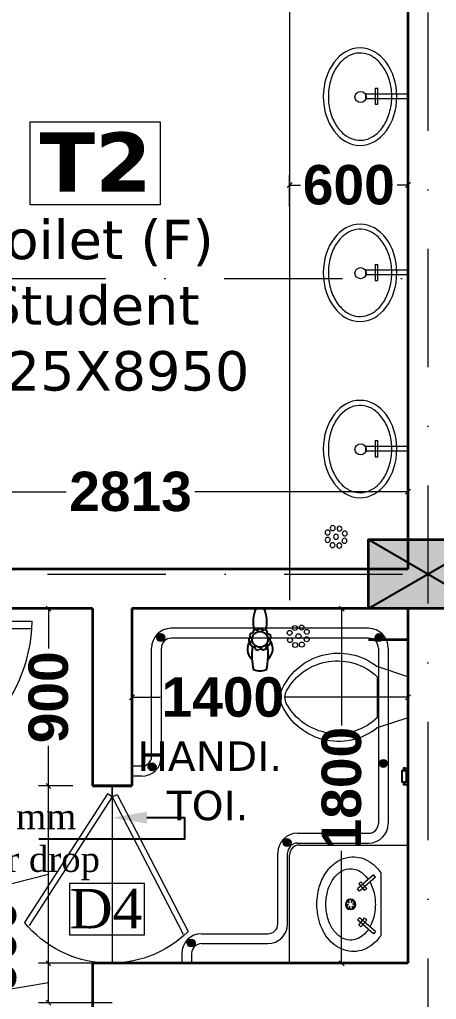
# Model space of a CAD drawing. Header units: millimetres. Extents: x -3092162 to 4513894, y -12317808 to 1849994.
# Drawn here: x -384403 to -382291, y -5829639 to -5824667 of the extents above; entities that cross this region are included whole.
import ezdxf

# ---------------------------------------------------------------- set-up
doc = ezdxf.new("R2010")
doc.units = ezdxf.units.MM
doc.header["$LTSCALE"] = 2
doc.header["$MEASUREMENT"] = 0
doc.header["$PDMODE"] = 34
doc.header["$PDSIZE"] = 500
doc.linetypes.add('DASHDOT', pattern=[1, 0.5, -0.25, 0, -0.25])
for name, color, linetype, lineweight in [('ARROW', 7, 'Continuous', 25), ('coloumn', 10, 'Continuous', 35), ('D4', 10, 'Continuous', 5), ('DOOR', 27, 'Continuous', 5), ('DUCT', 37, 'Continuous', 35), ('FIXTURE', 252, 'Continuous', 0), ('GRID', 251, 'DASHDOT', 5), ('Layer1', 251, 'Continuous', 0), ('RAILING', 47, 'Continuous', 13), ('SILL', 74, 'Continuous', 9), ('tap', 97, 'Continuous', 25), ('taxe', 7, 'Continuous', 9), ('TEXT', 7, 'Continuous', 13), ('toi.dim.', 214, 'Continuous', 9), ('WAll', 250, 'Continuous', 35)]:
    doc.layers.add(name, color=color, linetype=linetype, lineweight=lineweight)
doc.layers.add('Layer3', color=36, linetype='Continuous')
doc.layers.add('partation wall', color=7, linetype='Continuous', lineweight=20, true_color=0x525023)
doc.layers.add('ROAD', color=7, linetype='Continuous', lineweight=15, true_color=0x004a6a)
doc.styles.add('int dim', font='arialbd.ttf', dxfattribs={"height": 200})
doc.styles.get("Standard").update_dxf_attribs({"font": 'times.ttf', "height": 500})
doc.styles.add('style2', font='verdana.ttf')
doc.dimstyles.new('toilet detail', dxfattribs={"dimtxt": 150, "dimasz": 25, "dimexe": 50, "dimexo": 100, "dimgap": 25, "dimtad": 0, "dimdec": 0, "dimzin": 3, "dimdsep": 46, "dimtxsty": 'int dim', "dimblk": 'OBLIQUE', "dimcen": 90, "dimclrd": 214, "dimclre": 214, "dimclrt": 256, "dimadec": 0, "dimazin": 0, "dimtfac": 1, "dimtdec": 0, "dimtofl": 0, "dimtmove": 1, "dimatfit": 3, "dimfxl": 1, "dimfrac": 1, "dimtolj": 1, "dimtzin": 0, "dimlwd": -1, "dimlwe": -1, "dimarcsym": 1})

# ---------------------------------------------------------------- blocks, each defined once
blk = doc.blocks.new('basin')
at = {"layer": 'FIXTURE', "ltscale": 100}
for p, q in [((-2211834.4, -6265039.4), (-2211834.4, -6264957.5)), ((-2211834.4, -6265039.4), (-2211834.4, -6264957.5)), ((-2211820.8, -6264957.5), (-2211834.4, -6264957.5)), ((-2211820.8, -6264957.5), (-2211820.8, -6265039.4)), ((-2211820.8, -6264957.5), (-2211820.8, -6265039.4)), ((-2211987.9, -6264987.1), (-2211773, -6264987.1)), ((-2211987.9, -6264987.1), (-2211773, -6264987.1)), ((-2211987.9, -6265009.1), (-2211987.9, -6264987.1)), ((-2211773, -6265009.1), (-2211987.9, -6265009.1)), ((-2211773, -6265009.1), (-2211987.9, -6265009.1)), ((-2211773, -6264987.1), (-2211773, -6265009.1)), ((-2211773, -6264987.1), (-2211773, -6265009.1)), ((-2211820.8, -6265039.4), (-2211834.4, -6265039.4)), ((-2211820.8, -6265039.4), (-2211834.4, -6265039.4))]:
    blk.add_line(p, q, dxfattribs=at)
blk.add_ellipse((-2211744.9, -6265000.5), major_axis=(0, -247.1), ratio=0.753978, dxfattribs=at)
blk.add_ellipse((-2211744.9, -6265000.5), major_axis=(0, -247.1), ratio=0.753978, dxfattribs=at)
at = {"layer": 'FIXTURE', "ltscale": 100, "extrusion": (0, 0, -1)}
blk.add_ellipse((-2211747.5, -6265002.1), major_axis=(20, -20), ratio=1, start_param=5.497787, end_param=11.780972, dxfattribs=at)
at = {"layer": 'FIXTURE', "ltscale": 100}
blk.add_open_spline([(-2211744.9, -6265222), (-2211729.8, -6265222), (-2211714.7, -6265219.1), (-2211682.6, -6265206), (-2211665.8, -6265194.7), (-2211635.4, -6265164.2), (-2211621.9, -6265145), (-2211600.6, -6265101), (-2211592.7, -6265076.2), (-2211584, -6265024.3), (-2211583, -6264997.2), (-2211588.3, -6264944.4), (-2211594.4, -6264918.7), (-2211612.8, -6264872), (-2211625.1, -6264851.1), (-2211653.6, -6264816.8), (-2211669.8, -6264803.3), (-2211703.9, -6264784.9), (-2211721.7, -6264779.9), (-2211757.4, -6264778.3), (-2211775.3, -6264781.6), (-2211810, -6264796.6), (-2211826.7, -6264808.4), (-2211856.7, -6264839.7), (-2211870, -6264859.3), (-2211890.7, -6264903.9), (-2211898.2, -6264928.9), (-2211906.2, -6264981), (-2211906.8, -6265008.1), (-2211900.8, -6265060.8), (-2211894.2, -6265086.3), (-2211875.2, -6265132.5), (-2211862.7, -6265153), (-2211833.8, -6265186.6), (-2211817.4, -6265199.6), (-2211783.1, -6265217.1), (-2211765.3, -6265221.6), (-2211746.6, -6265222), (-2211745.8, -6265222), (-2211744.9, -6265222)], degree=3, knots=[0, 0, 0, 0, 0.297002, 0.297002, 0.648161, 0.648161, 0.99932, 0.99932, 1.350478, 1.350478, 1.701637, 1.701637, 2.052795, 2.052795, 2.403954, 2.403954, 2.755113, 2.755113, 3.106271, 3.106271, 3.45743, 3.45743, 3.808588, 3.808588, 4.159747, 4.159747, 4.510906, 4.510906, 4.862064, 4.862064, 5.213223, 5.213223, 5.564381, 5.564381, 5.91554, 5.91554, 6.266699, 6.266699, 6.283185, 6.283185, 6.283185, 6.283185], dxfattribs=at)
blk.add_open_spline([(-2211744.9, -6265222), (-2211729.8, -6265222), (-2211714.7, -6265219.1), (-2211682.6, -6265206), (-2211665.8, -6265194.7), (-2211635.4, -6265164.2), (-2211621.9, -6265145), (-2211600.6, -6265101), (-2211592.7, -6265076.2), (-2211584, -6265024.3), (-2211583, -6264997.2), (-2211588.3, -6264944.4), (-2211594.4, -6264918.7), (-2211612.8, -6264872), (-2211625.1, -6264851.1), (-2211653.6, -6264816.8), (-2211669.8, -6264803.3), (-2211703.9, -6264784.9), (-2211721.7, -6264779.9), (-2211757.4, -6264778.3), (-2211775.3, -6264781.6), (-2211810, -6264796.6), (-2211826.7, -6264808.4), (-2211856.7, -6264839.7), (-2211870, -6264859.3), (-2211890.7, -6264903.9), (-2211898.2, -6264928.9), (-2211906.2, -6264981), (-2211906.8, -6265008.1), (-2211900.8, -6265060.8), (-2211894.2, -6265086.3), (-2211875.2, -6265132.5), (-2211862.7, -6265153), (-2211833.8, -6265186.6), (-2211817.4, -6265199.6), (-2211783.1, -6265217.1), (-2211765.3, -6265221.6), (-2211746.6, -6265222), (-2211745.8, -6265222), (-2211744.9, -6265222)], degree=3, knots=[0, 0, 0, 0, 0.297002, 0.297002, 0.648161, 0.648161, 0.99932, 0.99932, 1.350478, 1.350478, 1.701637, 1.701637, 2.052795, 2.052795, 2.403954, 2.403954, 2.755113, 2.755113, 3.106271, 3.106271, 3.45743, 3.45743, 3.808588, 3.808588, 4.159747, 4.159747, 4.510906, 4.510906, 4.862064, 4.862064, 5.213223, 5.213223, 5.564381, 5.564381, 5.91554, 5.91554, 6.266699, 6.266699, 6.283185, 6.283185, 6.283185, 6.283185], dxfattribs=at)
blk = doc.blocks.new('14')
at = {"layer": 'FIXTURE', "ltscale": 15000}
for centre in [(-57, 27.9), (-38.2, 36), (-20.2, 27), (-64.7, 9.5), (-38.1, 9.5), (-12.1, 9.5), (-57, -7.8), (-38.2, -15.3), (-18.6, -8.4)]:
    blk.add_circle(centre, 6.97, dxfattribs=at)
blk = doc.blocks.new('ryr')
at = {"layer": 'tap', "ltscale": 100}
for p, q in [((1982569, -4956357.8), (1982576.1, -4956352.9)), ((1982583.7, -4956350.4), (1982590.2, -4956350.1)), ((1982598.2, -4956351.9), (1982604.6, -4956355.3)), ((1982610.7, -4956361.3), (1982614, -4956367.1)), ((1982562.6, -4956366.8), (1982560.6, -4956373.7)), ((1982561.1, -4956384.7), (1982565.1, -4956394.4)), ((1982616, -4956374.1), (1982616, -4956381.8)), ((1982666.3, -4956367.8), (1982666.3, -4956388.4)), ((1982572.8, -4956401.4), (1982582.2, -4956405.4)), ((1982601.5, -4956402.7), (1982592.8, -4956405.7)), ((1982613.7, -4956389.8), (1982610.1, -4956395.6))]:
    blk.add_line(p, q, dxfattribs=at)
blk.add_circle((1982588.3, -4956378.1), 20, dxfattribs=at)
for centre, radius, start, end in [((1982556.2, -4956378.1), 48, 160.1952, 199.8048), ((1982547.7, -4956509), 151.7, 81.7623, 103.9834), ((1982564.4, -4956380.5), 34.6, 56.5528, 138.7143), ((1982563.2, -4956360.5), 6.39, 264.6602, 25.1394), ((1982579.4, -4956350.2), 4.3, 217.9729, 357.2544), ((1982594.6, -4956348.9), 4.62, 195.6991, 319.6996), ((1982608.8, -4956357.1), 4.58, 156.5927, 294.6638), ((1982633.1, -4956440.8), 80.2, 65.5625, 105.3327), ((1982556.9, -4956379.4), 6.73, 307.8899, 56.9197), ((1982615.4, -4956370.5), 3.66, 111.8615, 279.3097), ((1982616.8, -4956386.3), 4.61, 99.2597, 228.4484), ((1982547.7, -4956247.1), 151.7, 256.0166, 279.8379), ((1982564.4, -4956375.7), 34.6, 221.3317, 306.2699), ((1982568.6, -4956398.3), 5.26, 323.2148, 132.0605), ((1982587.4, -4956410.2), 7.04, 39.9617, 136.8268), ((1982588.3, -4956378.1), 28, 279.2436, 279.2439), ((1982607.8, -4956401.6), 6.38, 69.0303, 190.3369), ((1982633.1, -4956315.4), 80.2, 254.6673, 294.4375)]:
    blk.add_arc(centre, radius, start, end, dxfattribs=at)
blk = doc.blocks.new('A$C3DC14F32')
at = {"layer": 'DOOR', "ltscale": 100}
for p, q in [((53, 115), (53, 756.7)), ((84, 80), (84, 755.4)), ((0, 0), (0, 115)), ((53, 115), (0, 115)), ((53, 80), (53, 115)), ((697, 115), (697, 80)), ((697, 115), (750, 115)), ((750, 115), (750, 0)), ((53, 80), (697, 80)), ((65, 0), (65, 80)), ((685, 80), (685, 0)), ((65, 0), (0, 0)), ((685, 0), (750, 0))]:
    blk.add_line(p, q, dxfattribs=at)
blk.add_arc((40.3, 100), 656.9, 1.3077, 88.8934, dxfattribs=at)
for points in [[(50, 115), (28.5, 70), (14.5, 33.5), (0, 24)], [(26.5, 115), (8, 91.5), (10.5, 56), (0, 44.5)], [(7, 115), (15, 90.5), (41.5, 75), (48, 24.5), (65, 10)], [(37, 115), (40, 96), (56, 76), (65, 61)], [(743, 115), (735, 90.5), (708.5, 75), (702, 24.5), (685, 10)], [(713, 115), (710, 96), (694, 76), (685, 61)], [(700, 115), (721.5, 70), (735.5, 33.5), (750, 24)], [(723.5, 115), (742, 91.5), (739.5, 56), (750, 44.5)], [(53, 82), (32.5, 31.5), (37, 21), (0, 12)], [(0, 81), (22.5, 62.5), (25, 15), (65, 0)], [(62, 80), (49, 49), (54, 23.5), (4, 0)], [(750, 81), (727.5, 62.5), (725, 15), (685, 0)], [(688, 80), (701, 49), (696, 23.5), (746, 0)], [(697, 82), (717.5, 31.5), (713, 21), (750, 12)]]:
    blk.add_spline(points, degree=3, dxfattribs=at)
blk = doc.blocks.new('ARROW')
at = {"layer": 'ARROW', "ltscale": 100}
blk.add_lwpolyline([(-1532755.5, -5576976), (-1532946.2, -5576976), (-1532946.2, -5576867.4), (-1532208.5, -5576867.4)], dxfattribs=at)
blk.add_solid([(-1532755.5, -5576946), (-1532575.5, -5576976), (-1532755.5, -5577006)], dxfattribs=at)
blk = doc.blocks.new('_Oblique')
at = {"color": 0, "linetype": 'ByBlock', "lineweight": -2}
blk.add_line((-0.5, -0.5), (0.5, 0.5), dxfattribs=at)
blk = doc.blocks.new('*D301')
at = {"layer": 'Defpoints', "color": 0, "lineweight": 50, "ltscale": 100, "transparency": 16777216}
for p in [(-384256.9, -5828556.2), (-384034.3, -5828556.2), (-384034.3, -5829456.2)]:
    blk.add_point(p, dxfattribs=at)
at = {"layer": 'toi.dim.', "color": 214, "ltscale": 100, "transparency": 16777216}
for p, q in [((-384134.3, -5828556.2), (-384306.9, -5828556.2)), ((-384256.9, -5829456.2), (-384256.9, -5828556.2)), ((-384256.9, -5829006.2), (-384520.5, -5829072.3)), ((-384520.5, -5829072.3), (-384520.5, -5829122.3)), ((-384134.3, -5829456.2), (-384306.9, -5829456.2))]:
    blk.add_line(p, q, dxfattribs=at)
at = {"layer": 'toi.dim.', "color": 214, "ltscale": 100, "transparency": 16777216, "xscale": 25, "yscale": 25, "zscale": 25}
for p, rotation in [((-384256.9, -5828556.2), 90), ((-384256.9, -5829456.2), 270)]:
    blk.add_blockref('_Oblique', p, dxfattribs=dict(at, rotation=rotation))
at = {"layer": 'toi.dim.', "ltscale": 100, "transparency": 16777216, "insert": (-384520.5, -5829369.1), "char_height": 200, "attachment_point": 5, "rotation": 90, "style": 'int dim'}
blk.add_mtext('\\A1;900', dxfattribs=at)
blk = doc.blocks.new('*D302')
at = {"layer": 'Defpoints', "color": 0, "lineweight": 50, "ltscale": 100, "transparency": 16777216}
for p in [(-384256.9, -5827656.2), (-384034.3, -5827656.2), (-384034.3, -5828556.2)]:
    blk.add_point(p, dxfattribs=at)
at = {"layer": 'toi.dim.', "color": 214, "ltscale": 100, "transparency": 16777216}
for p, q in [((-384134.3, -5827656.2), (-384306.9, -5827656.2)), ((-384256.9, -5827656.2), (-384256.9, -5827859.4)), ((-384256.9, -5828556.2), (-384256.9, -5828353)), ((-384134.3, -5828556.2), (-384306.9, -5828556.2))]:
    blk.add_line(p, q, dxfattribs=at)
at = {"layer": 'toi.dim.', "color": 214, "ltscale": 100, "transparency": 16777216, "xscale": 25, "yscale": 25, "zscale": 25}
for p, rotation in [((-384256.9, -5827656.2), 90), ((-384256.9, -5828556.2), 270)]:
    blk.add_blockref('_Oblique', p, dxfattribs=dict(at, rotation=rotation))
at = {"layer": 'toi.dim.', "ltscale": 100, "transparency": 16777216, "insert": (-384256.9, -5828106.2), "char_height": 200, "attachment_point": 5, "rotation": 90, "style": 'int dim'}
blk.add_mtext('\\A1;900', dxfattribs=at)
blk = doc.blocks.new('*D306')
at = {"layer": 'Defpoints', "color": 0, "lineweight": 50, "ltscale": 100, "transparency": 16777216}
for p in [(-384256.9, -5829456.2), (-383834.3, -5829456.2), (-383834.3, -5829656.2)]:
    blk.add_point(p, dxfattribs=at)
at = {"layer": 'toi.dim.', "color": 214, "ltscale": 100, "transparency": 16777216}
for p, q in [((-383934.3, -5829456.2), (-384306.9, -5829456.2)), ((-384256.9, -5829656.2), (-384256.9, -5829456.2)), ((-384256.9, -5829556.2), (-384497.6, -5829595.7)), ((-384497.6, -5829595.7), (-384497.6, -5829645.7)), ((-383934.3, -5829656.2), (-384306.9, -5829656.2))]:
    blk.add_line(p, q, dxfattribs=at)
at = {"layer": 'toi.dim.', "color": 214, "ltscale": 100, "transparency": 16777216, "xscale": 25, "yscale": 25, "zscale": 25}
for p, rotation in [((-384256.9, -5829456.2), 90), ((-384256.9, -5829656.2), 270)]:
    blk.add_blockref('_Oblique', p, dxfattribs=dict(at, rotation=rotation))
at = {"layer": 'toi.dim.', "ltscale": 100, "transparency": 16777216, "insert": (-384497.6, -5829893.4), "char_height": 200, "attachment_point": 5, "rotation": 90, "style": 'int dim'}
blk.add_mtext('\\A1;200', dxfattribs=at)
blk = doc.blocks.new('*D323')
at = {"layer": 'Defpoints', "color": 0, "lineweight": 50, "ltscale": 100, "transparency": 16777216}
for p in [(-382434.7, -5827062.6), (-385247.7, -5827456.2), (-382434.7, -5827481.4)]:
    blk.add_point(p, dxfattribs=at)
at = {"layer": 'toi.dim.', "color": 214, "ltscale": 100, "transparency": 16777216}
for p, q in [((-385247.7, -5827356.2), (-385247.7, -5827012.6)), ((-382434.7, -5827381.4), (-382434.7, -5827012.6)), ((-385247.7, -5827062.6), (-384167.5, -5827062.6)), ((-382434.7, -5827062.6), (-383514.9, -5827062.6))]:
    blk.add_line(p, q, dxfattribs=at)
at = {"layer": 'toi.dim.', "color": 214, "ltscale": 100, "transparency": 16777216, "xscale": 25, "yscale": 25, "zscale": 25, "rotation": 180}
blk.add_blockref('_Oblique', (-385247.7, -5827062.6), dxfattribs=at)
at = {"layer": 'toi.dim.', "color": 214, "ltscale": 100, "transparency": 16777216, "xscale": 25, "yscale": 25, "zscale": 25}
blk.add_blockref('_Oblique', (-382434.7, -5827062.6), dxfattribs=at)
at = {"layer": 'toi.dim.', "ltscale": 100, "transparency": 16777216, "insert": (-383841.2, -5827062.6), "char_height": 200, "attachment_point": 5, "style": 'int dim'}
blk.add_mtext('\\A1;2813', dxfattribs=at)
blk = doc.blocks.new('*D325')
at = {"layer": 'Defpoints', "color": 0, "lineweight": 50, "ltscale": 100, "transparency": 16777216}
for p in [(-382434.7, -5825506.2), (-383034.7, -5825715.5), (-382434.7, -5825715.5)]:
    blk.add_point(p, dxfattribs=at)
at = {"layer": 'toi.dim.', "color": 214, "ltscale": 100, "transparency": 16777216}
for p, q in [((-383034.7, -5825615.5), (-383034.7, -5825456.2)), ((-382434.7, -5825615.5), (-382434.7, -5825456.2)), ((-383034.7, -5825506.2), (-382980, -5825506.2)), ((-382434.7, -5825506.2), (-382489.4, -5825506.2))]:
    blk.add_line(p, q, dxfattribs=at)
at = {"layer": 'toi.dim.', "color": 214, "ltscale": 100, "transparency": 16777216, "xscale": 25, "yscale": 25, "zscale": 25, "rotation": 180}
blk.add_blockref('_Oblique', (-383034.7, -5825506.2), dxfattribs=at)
at = {"layer": 'toi.dim.', "color": 214, "ltscale": 100, "transparency": 16777216, "xscale": 25, "yscale": 25, "zscale": 25}
blk.add_blockref('_Oblique', (-382434.7, -5825506.2), dxfattribs=at)
at = {"layer": 'toi.dim.', "ltscale": 100, "transparency": 16777216, "insert": (-382734.7, -5825506.2), "char_height": 200, "attachment_point": 5, "style": 'int dim'}
blk.add_mtext('\\A1;600', dxfattribs=at)
blk = doc.blocks.new('*D281')
at = {"layer": 'Defpoints', "color": 0, "lineweight": 50, "ltscale": 100, "transparency": 16777216}
for p in [(-382434.7, -5828072.3), (-382434.7, -5828106.2), (-383834.3, -5828331.2)]:
    blk.add_point(p, dxfattribs=at)
at = {"layer": 'toi.dim.', "color": 214, "ltscale": 100, "transparency": 16777216}
for p, q in [((-383834.3, -5828231.2), (-383834.3, -5828056.2)), ((-383834.3, -5828106.2), (-383691, -5828106.2)), ((-382434.7, -5828106.2), (-383055.3, -5828106.2)), ((-382434.7, -5828172.3), (-382434.7, -5828156.2))]:
    blk.add_line(p, q, dxfattribs=at)
at = {"layer": 'toi.dim.', "color": 214, "ltscale": 100, "transparency": 16777216, "xscale": 25, "yscale": 25, "zscale": 25, "rotation": 180}
blk.add_blockref('_Oblique', (-383834.3, -5828106.2), dxfattribs=at)
at = {"layer": 'toi.dim.', "color": 214, "ltscale": 100, "transparency": 16777216, "xscale": 25, "yscale": 25, "zscale": 25}
blk.add_blockref('_Oblique', (-382434.7, -5828106.2), dxfattribs=at)
at = {"layer": 'toi.dim.', "ltscale": 100, "transparency": 16777216, "insert": (-383373.2, -5828106.2), "char_height": 200, "attachment_point": 5, "style": 'int dim'}
blk.add_mtext('\\A1;1400', dxfattribs=at)
blk = doc.blocks.new('*D282')
at = {"layer": 'Defpoints', "color": 0, "lineweight": 50, "ltscale": 100, "transparency": 16777216}
for p in [(-382434.7, -5827656.2), (-382771.1, -5829456.2), (-382434.7, -5829456.2)]:
    blk.add_point(p, dxfattribs=at)
at = {"layer": 'toi.dim.', "color": 214, "ltscale": 100, "transparency": 16777216}
for p, q in [((-382534.7, -5827656.2), (-382821.1, -5827656.2)), ((-382771.1, -5827656.2), (-382771.1, -5828249.3)), ((-382771.1, -5829456.2), (-382771.1, -5828884.9)), ((-382534.7, -5829456.2), (-382821.1, -5829456.2))]:
    blk.add_line(p, q, dxfattribs=at)
at = {"layer": 'toi.dim.', "color": 214, "ltscale": 100, "transparency": 16777216, "xscale": 25, "yscale": 25, "zscale": 25}
for p, rotation in [((-382771.1, -5827656.2), 90), ((-382771.1, -5829456.2), 270)]:
    blk.add_blockref('_Oblique', p, dxfattribs=dict(at, rotation=rotation))
at = {"layer": 'toi.dim.', "ltscale": 100, "transparency": 16777216, "insert": (-382771.1, -5828567.1), "char_height": 200, "attachment_point": 5, "rotation": 90, "style": 'int dim'}
blk.add_mtext('\\A1;1800', dxfattribs=at)
blk = doc.blocks.new('A$C7E617290')
at = {"layer": 'DOOR', "ltscale": 0.1}
for p, q in [((342.9, 750.4), (342.9, 800.2)), ((320.7, 761.9), (0, 143.3)), ((363.9, 764), (737.8, 184.5)), ((342.9, 750.4), (22.2, 131.8)), ((342.9, 750.4), (716.8, 171))]:
    blk.add_line(p, q, dxfattribs=at)
at = {"layer": 'ROAD', "ltscale": 0.1}
for q in [(320.7, 761.9), (363.9, 764)]:
    blk.add_line((342.9, 750.4), q, dxfattribs=at)
at = {"layer": 'SILL', "ltscale": 0.1}
blk.add_arc((350.2, 499.5), 499.5, 225.4884, 320.9111, dxfattribs=at)
blk = doc.blocks.new('A$C04A64DAF')
at = {"layer": 'FIXTURE', "ltscale": 200}
for p, q in [((-460.5, 211.8), (-460.5, -211.8)), ((-425.8, 181), (-412.6, 196.2)), ((-425.8, 181), (-318, 87.8)), ((-412.6, 196.2), (-304.8, 103.1)), ((-328.3, 150.1), (-367.9, 104.3)), ((-313.1, 136.9), (-352.6, 91.1)), ((-328.3, 150.1), (-313.1, 136.9)), ((-367.9, 104.3), (-352.6, 91.1)), ((-318, 87.8), (-304.8, 103.1)), ((-425.8, -184), (-318, -90.9)), ((-412.6, -199.3), (-304.8, -106.1)), ((-367.9, -107.3), (-352.6, -94.2)), ((-328.3, -153.1), (-367.9, -107.3)), ((-313.1, -139.9), (-352.6, -94.2)), ((-318, -90.9), (-304.8, -106.1)), ((-425.8, -184), (-412.6, -199.3)), ((-328.3, -153.1), (-313.1, -139.9))]:
    blk.add_line(p, q, dxfattribs=at)
for centre, radius in [((-258.6, -1.5), 35.3), ((-258.6, -1.5), 30.3), ((-278.1, 1.3), 3.38), ((-265.9, 16.7), 3.38), ((-246.5, 13.9), 3.38), ((-270.8, -17), 3.38), ((-251.3, -19.8), 3.38), ((-239.1, -4.3), 3.38)]:
    blk.add_circle(centre, radius, dxfattribs=at)
for points, knots in [([(-460.5, -211.8), (-448.9, -228.9), (-435.7, -244.6), (-404.1, -274.2), (-385.1, -287.6), (-343.8, -307.8), (-321.4, -314.5), (-275.4, -319.6), (-251.9, -318), (-207.1, -306.8), (-185.9, -297.3), (-147.3, -272.4), (-129.9, -257), (-99.4, -222.2), (-86.2, -202.7), (-51.9, -137.6), (-38, -87), (-29.7, 11.3), (-33.6, 58.8), (-53.8, 136.6), (-66.5, 168.1), (-96.8, 218.8), (-112.6, 239.1), (-149.3, 274.1), (-170.2, 288.9), (-216.1, 310.1), (-241.2, 316.6), (-287.8, 319.1), (-309.1, 316.7), (-349.7, 305.4), (-369, 296.5), (-404.4, 273.8), (-420.5, 260), (-444.1, 234.3), (-452.7, 223.4), (-460.5, 211.8)], [2.343404, 2.343404, 2.343404, 2.343404, 2.563955, 2.563955, 2.813984, 2.813984, 3.064013, 3.064013, 3.314042, 3.314042, 3.564072, 3.564072, 3.814101, 3.814101, 4.06413, 4.06413, 4.592757, 4.592757, 5.068313, 5.068313, 5.420466, 5.420466, 5.695708, 5.695708, 5.97095, 5.97095, 6.246192, 6.246192, 6.47487, 6.47487, 6.703549, 6.703549, 6.932227, 6.932227, 7.081374, 7.081374, 7.081374, 7.081374]), ([(-375.9, -171.4), (-366.7, -184.6), (-356.4, -196.3), (-331.7, -218.1), (-316.8, -227.3), (-286.1, -239.1), (-270, -241.8), (-233.3, -240.4), (-212.5, -233.9), (-173.9, -210), (-156.1, -192.7), (-126.3, -149.8), (-114.2, -124.1), (-97.5, -68.1), (-92.9, -37.8), (-91.9, 23.1), (-95.4, 53.7), (-110.2, 110.8), (-121.4, 137.3), (-149.8, 182.2), (-167, 200.8), (-204.7, 227.3), (-225.4, 235.3), (-261.1, 239.2), (-276.2, 237.9), (-305.6, 229.5), (-319.9, 222.4), (-346.8, 202.9), (-359.3, 190.4), (-372.9, 172.7), (-375.1, 169.5), (-377.4, 166.2)], [2.355985, 2.355985, 2.355985, 2.355985, 2.590166, 2.590166, 2.879276, 2.879276, 3.168385, 3.168385, 3.548322, 3.548322, 3.928258, 3.928258, 4.308195, 4.308195, 4.688131, 4.688131, 5.068068, 5.068068, 5.448004, 5.448004, 5.827941, 5.827941, 6.207878, 6.207878, 6.47998, 6.47998, 6.752083, 6.752083, 7.024186, 7.024186, 7.081374, 7.081374, 7.081374, 7.081374]), ([(-388, 149), (-396.1, 134.6), (-403, 118.8), (-414.1, 85.3), (-418.3, 67.5), (-426.1, 16.2), (-426.1, -18.4), (-416.3, -84.8), (-406.4, -116.4), (-391, -146.5), (-389.5, -149.3), (-388, -152.1)], [0.893957, 0.893957, 0.893957, 0.893957, 1.125801, 1.125801, 1.357644, 1.357644, 1.780528, 1.780528, 2.203411, 2.203411, 2.247635, 2.247635, 2.247635, 2.247635])]:
    blk.add_open_spline(points, degree=3, knots=knots, dxfattribs=at)
blk = doc.blocks.new('A$C74827424')
at = {"layer": 'Layer3'}
for p, q in [((0, 0.4), (0, 1.1)), ((2.92, 0.4), (2.92, 1.1))]:
    blk.add_line(p, q, dxfattribs=at)
for points in [[(0.51, 0.3), (0, 0.3), (0, 0.51), (0.51, 0.51)], [(2.41, 0.51), (2.92, 0.51), (2.92, 0.3), (2.41, 0.3)]]:
    blk.add_lwpolyline(points, dxfattribs=at)
blk.add_lwpolyline([(0.51, 0.81), (2.41, 0.81), (2.41, 0), (0.51, 0)], close=True, dxfattribs=at)
blk = doc.blocks.new('A$C7AA60F0C')
at = {"layer": 'FIXTURE', "ltscale": 100}
for p, q in [((402.5, 285.1), (247, 337)), ((247, 285.1), (247, 77.8)), ((402.5, 285.1), (402.5, 77.8)), ((402.5, 77.8), (247, 25.9)), ((394.3, -198.8), (402.5, -198.8))]:
    blk.add_line(p, q, dxfattribs=at)
at = {"layer": 'FIXTURE', "ltscale": 100, "extrusion": (0, 0, -1)}
for centre, major_axis, start_param, end_param in [((50.5, 90.2), (223.1, -223.1), 2.735616, 4.599479), ((44.3, 72.6), (207.7, -207.7), 2.862371, 4.688514), ((-178.3, 181.4), (48.9, -48.9), 1.97677, 2.735616), ((-152.1, 181.4), (48.9, 48.9), 3.42081, 4.433168), ((50.5, 272.7), (223.1, 223.1), 1.683704, 3.547566), ((44.3, 290.3), (207.7, -207.7), 0.023871, 1.850014)]:
    blk.add_ellipse(centre, major_axis=major_axis, ratio=1, start_param=start_param, end_param=end_param, dxfattribs=at)
at = {"layer": 'FIXTURE', "ltscale": 100, "xscale": -28.69686868808184, "yscale": 28.69686868808184, "zscale": 28.69686868808184, "rotation": 270}
blk.add_blockref('A$C74827424', (371.1, -261.6), dxfattribs=at)
blk = doc.blocks.new('A$C7E2B4B46')
at = {"layer": 'RAILING', "ltscale": 0.1}
h = blk.add_hatch(color=256, dxfattribs=at)
h.set_gradient(color1=(245, 10, 245), color2=(225, 9, 225), one_color=1, tint=0.46, name='CYLINDER')
h.paths.add_polyline_path([(166.6, -147, -1), (126.6, -147, -1)])
h = blk.add_hatch(color=256, dxfattribs=at)
h.set_gradient(color1=(245, 10, 245), color2=(225, 9, 225), one_color=1, tint=0.46, name='CYLINDER')
h.paths.add_polyline_path([(1272.6, -147, -1), (1232.6, -147, -1)])
h = blk.add_hatch(color=256, dxfattribs=at)
h.set_gradient(color1=(245, 10, 245), color2=(225, 9, 225), one_color=1, tint=0.46, name='CYLINDER')
h.paths.add_polyline_path([(122.6, -803, -1), (82.6, -803, -1)])
h = blk.add_hatch(color=256, dxfattribs=at)
h.set_gradient(color1=(245, 10, 245), color2=(225, 9, 225), one_color=1, tint=0.46, name='CYLINDER')
h.paths.add_polyline_path([(1294.6, -785.5, -1), (1254.6, -785.5, -1)])
h = blk.add_hatch(color=256, dxfattribs=at)
h.set_gradient(color1=(245, 10, 245), color2=(225, 9, 225), one_color=1, tint=0.46, name='CYLINDER')
h.paths.add_polyline_path([(766.6, -1187, -1), (806.6, -1187, -1)])
h = blk.add_hatch(color=256, dxfattribs=at)
h.set_gradient(color1=(245, 10, 245), color2=(225, 9, 225), one_color=1, tint=0.46, name='CYLINDER')
h.paths.add_polyline_path([(320, -1697, -1), (280, -1697, -1)])
at = {"layer": 'RAILING'}
for p, q in [((1199.6, -100), (199.6, -100)), ((1199.6, -150), (199.6, -150)), ((99.6, -750), (99.6, -200)), ((149.6, -750), (149.6, -200)), ((1249.6, -200), (1249.6, -1090)), ((1299.6, -200), (1299.6, -1090)), ((49.6, -800), (-0.4, -800)), ((49.6, -850), (-0.4, -850)), ((839.6, -1140), (1199.6, -1140)), ((839.6, -1190), (1199.6, -1190)), ((739.6, -1600), (739.6, -1240)), ((789.6, -1600), (789.6, -1240)), ((353, -1650), (689.6, -1650)), ((353, -1700), (689.6, -1700)), ((253, -1750), (253, -1800)), ((303, -1750), (303, -1800))]:
    blk.add_line(p, q, dxfattribs=at)
for centre in [(146.6, -147), (1252.6, -147), (102.6, -803), (1274.6, -785.5), (786.6, -1187), (300, -1697)]:
    blk.add_circle(centre, 20, dxfattribs=at)
for centre, radius, start, end in [((199.6, -200), 100, 90, 180), ((1199.6, -200), 100, 0, 90), ((199.6, -200), 50, 90, 180), ((1199.6, -200), 50, 0, 90), ((49.6, -750), 50, 270, 0), ((49.6, -750), 100, 270, 0), ((1199.6, -1090), 100, 270, 0), ((1199.6, -1090), 50, 270, 0), ((839.6, -1240), 100, 90, 180), ((839.6, -1240), 50, 90, 180), ((689.6, -1600), 50, 270, 0), ((689.6, -1600), 100, 270, 0), ((353, -1750), 100, 90, 180), ((353, -1750), 50, 90, 180)]:
    blk.add_arc(centre, radius, start, end, dxfattribs=at)

msp = doc.modelspace()

# ---------------------------------------------------------------- hatches: boundary and pattern name
at = {"layer": 'coloumn', "ltscale": 100}
msp.add_hatch(color=256, dxfattribs=at).paths.add_polyline_path([(-382034.7, -5827306.2), (-382034.7, -5827656.2), (-382634.7, -5827656.2), (-382634.7, -5827306.2)])
msp.add_hatch(color=256, dxfattribs=at).paths.add_polyline_path([(-382034.7, -5827306.2), (-382034.7, -5827656.2), (-382634.7, -5827656.2), (-382634.7, -5827306.2)])

# ---------------------------------------------------------------- linework, layer by layer
at = {"layer": 'coloumn', "lineweight": 25, "ltscale": 100}
for p, q in [((-382634.7, -5827656.2), (-382034.7, -5827306.2)), ((-382634.7, -5827306.2), (-382034.7, -5827656.2)), ((-382634.7, -5827656.2), (-382034.7, -5827306.2)), ((-382634.7, -5827306.2), (-382034.7, -5827656.2))]:
    msp.add_line(p, q, dxfattribs=at)
at = {"layer": 'coloumn', "ltscale": 100}
msp.add_lwpolyline([(-382034.7, -5827306.2), (-382034.7, -5827656.2), (-382634.7, -5827656.2), (-382634.7, -5827306.2)], close=True, dxfattribs=at)
msp.add_lwpolyline([(-382034.7, -5827306.2), (-382034.7, -5827656.2), (-382634.7, -5827656.2), (-382634.7, -5827306.2)], close=True, dxfattribs=at)
at = {"layer": 'D4'}
msp.add_lwpolyline([(-383770.9, -5829052), (-384151.4, -5829052), (-384151.4, -5829312.6), (-383770.9, -5829312.6)], close=True, dxfattribs=at)
at = {"layer": 'DUCT', "ltscale": 100}
msp.add_line((-382634.7, -5827813.4), (-382434.7, -5827813.4), dxfattribs=at)
at = {"layer": 'GRID', "color": 5, "ltscale": 600}
msp.add_line((-382334.3, -5807829.3), (-382334.3, -5892623.2), dxfattribs=at)
at = {"layer": 'GRID', "color": 6, "ltscale": 600}
for p, q in [((-460173.2, -5825981.2), (-367333.7, -5825981.2)), ((-461068.5, -5827481.2), (-366441.1, -5827481.2))]:
    msp.add_line(p, q, dxfattribs=at)
at = {"layer": 'Layer1', "color": 0, "ltscale": 0.1}
for p, q in [((-383934.7, -5828556.2), (-383934.7, -5829456.2)), ((-382984.7, -5828856.2), (-382434.7, -5828856.2)), ((-383034.7, -5829456.2), (-383034.7, -5828906.2))]:
    msp.add_line(p, q, dxfattribs=at)
msp.add_arc((-382984.7, -5828906.2), 50, 90, 180, dxfattribs=at)
at = {"layer": 'partation wall', "ltscale": 100}
msp.add_line((-383034.7, -5824587.4), (-383034.7, -5827613.4), dxfattribs=at)
at = {"layer": 'TEXT', "ltscale": 100}
msp.add_lwpolyline([(-384350.1, -5825185.9), (-383690.6, -5825185.9), (-383690.6, -5825607.3), (-384350.1, -5825607.3)], close=True, dxfattribs=at)
at = {"layer": 'WAll', "ltscale": 100}
for p, q in [((-382434.7, -5824587.4), (-382434.7, -5827456.2)), ((-382434.7, -5827456.2), (-385247.7, -5827456.2)), ((-384034.3, -5827656.2), (-385247.7, -5827656.2)), ((-384034.3, -5827656.2), (-384034.3, -5828556.2)), ((-383834.3, -5827656.2), (-383834.3, -5828174)), ((-383834.3, -5827656.2), (-383834.3, -5828556.2)), ((-382434.7, -5827656.2), (-383834.3, -5827656.2)), ((-382434.7, -5827656.2), (-382434.7, -5828174)), ((-382434.7, -5827656.2), (-382434.7, -5829456.2)), ((-383834.3, -5828556.2), (-384034.3, -5828556.2)), ((-384034.3, -5828556.2), (-383834.3, -5828556.2)), ((-382434.7, -5829456.2), (-384034.3, -5829456.2)), ((-384034.3, -5829456.2), (-384034.3, -5832156.2)), ((-382434.7, -5829456.2), (-384034.3, -5829456.2))]:
    msp.add_line(p, q, dxfattribs=at)

# ---------------------------------------------------------------- block references
at = {"layer": 'ARROW', "rotation": 180}
msp.add_blockref('ARROW', (-1916513.8, -11405693.1), dxfattribs=at)
at = {"layer": 'DOOR', "ltscale": 100, "xscale": 1.199999999953806, "yscale": 1.199999999953806, "zscale": 1.199999999953806, "rotation": 269.9994965937138}
msp.add_blockref('A$C3DC14F32', (-385247.7, -5827656.2), dxfattribs=at)
at = {"layer": 'FIXTURE', "ltscale": 100, "xscale": -1}
for p in [(-2594422.6, 439942.7), (-2594422.6, 439048.4), (-2594422.6, 438154.3)]:
    msp.add_blockref('basin', p, dxfattribs=at)
at = {"layer": 'FIXTURE', "yscale": 1.8, "zscale": 1.8}
for p, xscale, rotation in [((-382839.8, -5827233.2), -1.8, 290.471190732132), ((-382949.9, -5827737.7), 1.8, 69.528809267868)]:
    msp.add_blockref('14', p, dxfattribs=dict(at, xscale=xscale, rotation=rotation))
at = {"layer": 'FIXTURE', "lineweight": 40, "xscale": 2, "yscale": 2, "zscale": 2, "rotation": 90.00000000000001}
msp.add_blockref('ryr', (-10295940.8, -9792988.8), dxfattribs=at)
at = {"layer": 'FIXTURE', "ltscale": 100}
msp.add_blockref('A$C7AA60F0C', (-382837.2, -5828287.6), dxfattribs=at)
at = {"layer": 'FIXTURE', "ltscale": 100, "xscale": -0.7551307640287378, "yscale": 0.7551307640287378, "zscale": 0.7551307640287378}
msp.add_blockref('A$C04A64DAF', (-382920.9, -5829156.2), dxfattribs=at)
at = {"layer": 'RAILING', "ltscale": 100}
msp.add_blockref('A$C7E2B4B46', (-383834.3, -5827656.2), dxfattribs=at)
at = {"layer": 'ROAD', "color": 0, "ltscale": 0.1, "xscale": -1.124826365150511, "yscale": 1.124826365616172, "zscale": 1.124826365320592}
msp.add_blockref('A$C7E617290', (-383549, -5829456.2), dxfattribs=at)

# ---------------------------------------------------------------- texts
at = {"layer": 'D4', "insert": (-383965.5, -5829079.1), "char_height": 200, "width": 464.194, "attachment_point": 2}
msp.add_mtext('\\pt2000;D4', dxfattribs=at)
at = {"layer": 'taxe', "color": 0, "insert": (-384391.3, -5829034.7), "char_height": 130, "attachment_point": 8}
msp.add_mtext('12 mm \\Pfloor drop', dxfattribs=at)
at = {"layer": 'TEXT', "ltscale": 100, "insert": (-384301.5, -5825239.4), "char_height": 300, "width": 430.49, "attachment_point": 1, "style": 'style2'}
msp.add_mtext('{\\fVerdana|b1|i0|c0|p34;T2}', dxfattribs=at)
at = {"layer": 'TEXT', "lineweight": 25, "ltscale": 100, "insert": (-384031, -5825682.4), "char_height": 200, "width": 2036.527, "attachment_point": 2, "style": 'style2'}
msp.add_mtext('Toilet (F) Student 5225X8950', dxfattribs=at)
at = {"layer": 'TEXT', "lineweight": 30, "ltscale": 100, "insert": (-383590.6, -5828329.8), "char_height": 150, "width": 293.362, "attachment_point": 1, "style": 'style2'}
msp.add_mtext('\\pi-216.13;HANDI. \\P\\pi-66.281;TOI.', dxfattribs=at)

# ---------------------------------------------------------------- dimensions: what is measured, and where the dimension line sits
at = {"layer": 'toi.dim.', "ltscale": 100}
for base, p1, p2, picture, middle in [((-382434.7, -5825506.2), (-383034.7, -5825715.5), (-382434.7, -5825715.5), '*D325', (-382734.7, -5825506.2)), ((-382434.7, -5827062.6), (-385247.7, -5827456.2), (-382434.7, -5827481.4), '*D323', (-383841.2, -5827062.6))]:
    dim = msp.add_linear_dim(base=base, p1=p1, p2=p2, dimstyle='toilet detail', dxfattribs=at)
    dim.commit()
    dim.dimension.update_dxf_attribs({"geometry": picture, "text_midpoint": middle})
dim = msp.add_linear_dim(base=(-384256.9, -5827656.2), p1=(-384034.3, -5828556.2), p2=(-384034.3, -5827656.2), angle=90, dimstyle='toilet detail', dxfattribs=at)
dim.commit()
dim.dimension.update_dxf_attribs({"geometry": '*D302', "text_midpoint": (-384256.9, -5828106.2)})
for base, p1, p2, picture, middle in [((-382771.1, -5829456.2), (-382434.7, -5827656.2), (-382434.7, -5829456.2), '*D282', (-382771.1, -5828567.1)), ((-384256.9, -5828556.2), (-384034.3, -5829456.2), (-384034.3, -5828556.2), '*D301', (-384520.5, -5829147.3)), ((-384256.9, -5829456.2), (-383834.3, -5829656.2), (-383834.3, -5829456.2), '*D306', (-384497.6, -5829670.7))]:
    dim = msp.add_linear_dim(base=base, p1=p1, p2=p2, angle=90, dimstyle='toilet detail', dxfattribs=at)
    dim.commit()
    dim.dimension.update_dxf_attribs({"geometry": picture, "text_midpoint": middle, "dimtype": 160})
dim = msp.add_linear_dim(base=(-382434.7, -5828106.2), p1=(-383834.3, -5828331.2), p2=(-382434.7, -5828072.3), dimstyle='toilet detail', dxfattribs=at)
dim.commit()
dim.dimension.update_dxf_attribs({"geometry": '*D281', "text_midpoint": (-383373.2, -5828106.2), "dimtype": 160})

doc.saveas('drawing.dxf')
